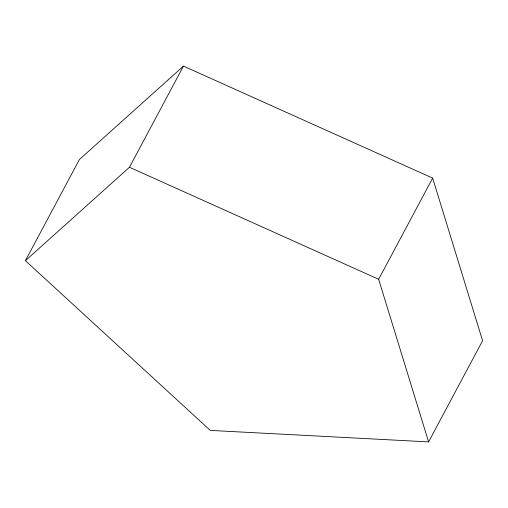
<?xml version="1.0" encoding="UTF-8"?>
<svg xmlns="http://www.w3.org/2000/svg" width="508" height="508" viewBox="0 0 508 508"><rect width="100%" height="100%" fill="white"/><g stroke="black" fill="none" stroke-linecap="round" stroke-linejoin="round"><path stroke-width="0.76" d="M25.4 260.674L79.413 159.518L183.471 66.103L432.657 178.105L482.6 340.735L428.587 441.897L210.274 430.403L25.4 260.674L129.457 167.265L183.471 66.103M428.587 441.897L378.644 279.267L432.657 178.105M129.457 167.265L378.644 279.267"/></g></svg>
